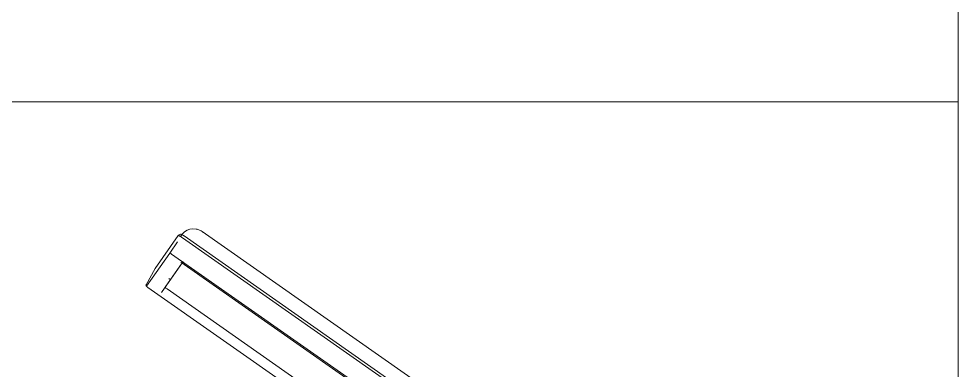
# Model space of a CAD drawing. Header units: inches. Extents: x 1 to 4637, y -664 to 702.
# Drawn here: x 1357.51 to 1387, y -142.8 to -131.77 of the extents above; entities that cross this region are included whole.
import ezdxf

# ---------------------------------------------------------------- set-up
doc = ezdxf.new("R2010")
doc.units = ezdxf.units.IN
doc.header["$MEASUREMENT"] = 0
doc.layers.add('I-FURN', color=30, linetype='Continuous', lineweight=9)
doc.layers.add('I-WALL', color=2, linetype='Continuous', lineweight=9)

# ---------------------------------------------------------------- blocks, each defined once
blk = doc.blocks.new('Desk - Group 1 - No Side Chairs-2319773-New Construction - Tel_Data_Elec Plan')
at = {"layer": 'I-FURN'}
for p, q in [((25.435, -24.17), (4.407, -9.447)), ((25.435, -24.17), (4.408, -9.447)), ((24.834, -24.124), (4.656, -9.996)), ((3.672, -10.497), (24.699, -25.221)), ((24.296, -24.892), (4.118, -10.764)), ((3.275, -11.065), (24.302, -25.788)), ((3.319, -11.001), (24.346, -25.725)), ((3.319, -11.001), (24.346, -25.725)), ((3.337, -11.643), (23.736, -25.927)), ((25.005, -24.016), (24.328, -24.984)), ((24.357, -24.942), (24.894, -24.175)), ((24.726, -24.415), (24.784, -24.455)), ((24.726, -24.415), (24.784, -24.455)), ((24.751, -25.251), (25.481, -24.209)), ((25.213, -24.762), (25.492, -24.257)), ((25.212, -24.762), (24.483, -25.804)), ((24.483, -25.804), (25.212, -24.762)), ((24.506, -25.601), (24.751, -25.251)), ((24.302, -25.788), (24.371, -25.836)), ((24.371, -25.836), (24.416, -25.77)), ((72, -30), (0, -30))]:
    blk.add_line(p, q, dxfattribs=at)
at = {"layer": 'I-FURN', "flags": 128}
for points in [[(25.492, -24.257), (25.497, -24.242), (25.496, -24.232), (25.494, -24.225), (25.492, -24.221), (25.49, -24.217), (25.489, -24.215), (25.487, -24.213), (25.486, -24.212), (25.485, -24.21), (25.484, -24.209), (25.482, -24.208), (25.481, -24.207), (25.48, -24.205), (25.479, -24.204), (25.477, -24.203), (25.476, -24.202), (25.475, -24.201), (25.473, -24.199), (25.472, -24.198), (25.47, -24.197), (25.469, -24.196), (25.467, -24.194), (25.465, -24.193), (25.464, -24.192), (25.462, -24.19), (25.46, -24.189), (25.458, -24.187), (25.457, -24.186), (25.455, -24.185), (25.453, -24.183), (25.451, -24.182), (25.449, -24.18), (25.447, -24.179), (25.445, -24.177), (25.443, -24.176), (25.441, -24.174), (25.439, -24.173), (25.437, -24.171), (25.435, -24.17), (25.435, -24.17)], [(24.401, -24.958), (24.401, -24.957), (24.4, -24.957), (24.399, -24.957), (24.397, -24.956), (24.395, -24.955), (24.393, -24.954), (24.391, -24.953), (24.388, -24.951), (24.385, -24.95), (24.383, -24.948), (24.379, -24.946), (24.376, -24.944), (24.373, -24.942), (24.369, -24.94), (24.365, -24.938), (24.361, -24.936), (24.357, -24.933), (24.353, -24.93), (24.349, -24.928), (24.345, -24.925), (24.341, -24.922), (24.336, -24.919), (24.332, -24.916), (24.327, -24.913), (24.323, -24.91), (24.318, -24.907), (24.313, -24.904), (24.309, -24.901), (24.304, -24.898), (24.299, -24.894), (24.296, -24.892)], [(24.353, -25.858), (24.287, -25.922), (24.207, -25.971), (24.118, -26.001), (24.022, -26.013), (23.924, -26.005)], [(24.483, -25.804), (24.456, -25.828), (24.431, -25.838), (24.414, -25.84), (24.402, -25.84), (24.394, -25.838), (24.388, -25.837), (24.384, -25.835), (24.38, -25.834), (24.377, -25.833), (24.374, -25.832), (24.371, -25.83), (24.369, -25.829), (24.366, -25.828), (24.364, -25.827), (24.362, -25.826), (24.359, -25.825), (24.357, -25.823), (24.355, -25.822), (24.352, -25.821), (24.35, -25.819), (24.348, -25.818), (24.346, -25.817), (24.343, -25.815), (24.341, -25.814), (24.338, -25.812), (24.336, -25.811), (24.333, -25.809), (24.331, -25.808), (24.328, -25.806), (24.326, -25.804), (24.323, -25.803), (24.321, -25.801), (24.318, -25.799), (24.315, -25.798), (24.313, -25.796), (24.31, -25.794), (24.308, -25.792), (24.305, -25.79), (24.302, -25.788), (24.302, -25.788)]]:
    blk.add_lwpolyline(points, dxfattribs=at)
at = {"layer": 'I-FURN'}
for centre, major_axis, start_param, end_param in [((24.83, -24.13), (-0.0645, 0.0452), 3.403392, 4.712389), ((25.431, -24.174), (-0.0493, 0.0345), 3.926991, 4.712389), ((24.702, -25.216), (-0.0493, 0.0345), 1.570796, 3.141593), ((24.702, -25.216), (-0.0493, 0.0345), 2.356194, 3.141593), ((24.354, -25.713), (-0.129, 0.09), 1.570796, 3.141593), ((24.354, -25.713), (-0.129, 0.09), 1.570796, 3.141593)]:
    blk.add_ellipse(centre, major_axis=major_axis, ratio=0.087156, start_param=start_param, end_param=end_param, dxfattribs=at)
blk.add_open_spline([(23.924, -26.005), (23.904, -26.002), (23.866, -25.992), (23.812, -25.971), (23.761, -25.945), (23.73, -25.923), (23.715, -25.911)], degree=3, dxfattribs=at)
blk.add_open_spline([(24.371, -25.836), (24.37, -25.837), (24.367, -25.841), (24.36, -25.85), (24.353, -25.858)], degree=3, knots=[0.25, 0.25, 0.25, 0.25, 0.5, 1, 1, 1, 1], dxfattribs=at)

msp = doc.modelspace()

# ---------------------------------------------------------------- linework, layer by layer
at = {"layer": 'I-WALL', "color": 250, "lineweight": 20}
msp.add_line((1387.001, -110.183), (1387.001, -248.015), dxfattribs=at)

# ---------------------------------------------------------------- block references
at = {"layer": 'I-FURN', "rotation": 180}
msp.add_blockref('Desk - Group 1 - No Side Chairs-2319773-New Construction - Tel_Data_Elec Plan', (1387.001, -164.376), dxfattribs=at)

doc.saveas('drawing.dxf')
